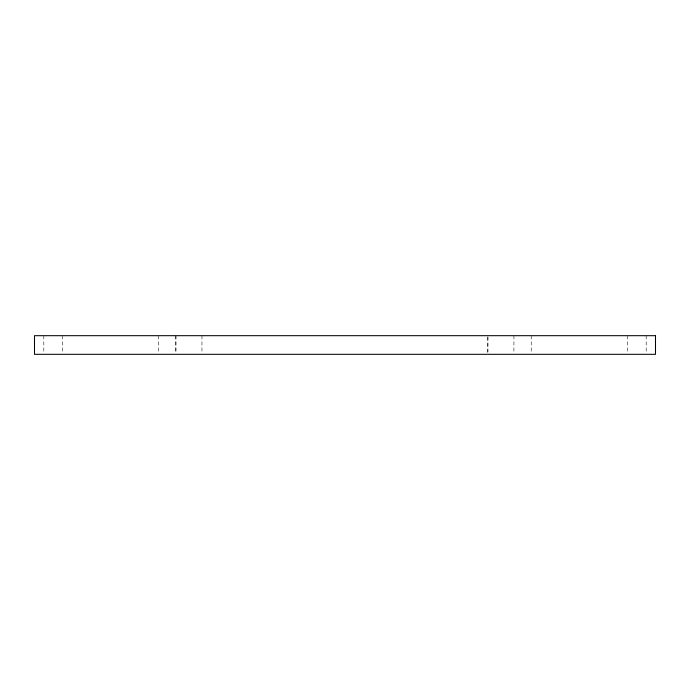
<?xml version="1.0" encoding="UTF-8"?>
<svg xmlns="http://www.w3.org/2000/svg" width="690" height="690" viewBox="0 0 690 690"><rect width="100%" height="100%" fill="white"/><g stroke="black" fill="none" stroke-linecap="round" stroke-linejoin="round"><path stroke-width="0.52" stroke-dasharray="3.45 2.59" d="M646.185 335.685L646.185 352.245M627.555 335.685L627.555 352.245M531.222 335.685L531.222 352.245M513.929 335.685L513.903 352.245M201.98 335.685L201.946 352.245M175.898 335.685L175.898 352.245M175.864 335.685L175.864 352.245M158.631 335.685L158.631 352.245M62.445 335.685L62.445 352.245M43.815 335.685L43.815 352.245M487.882 352.245L487.882 335.685L487.821 352.245"/><path stroke-width="1.03" d="M655.5 335.685L34.5 335.685L34.5 354.315L655.5 354.315L655.5 335.685"/></g></svg>
